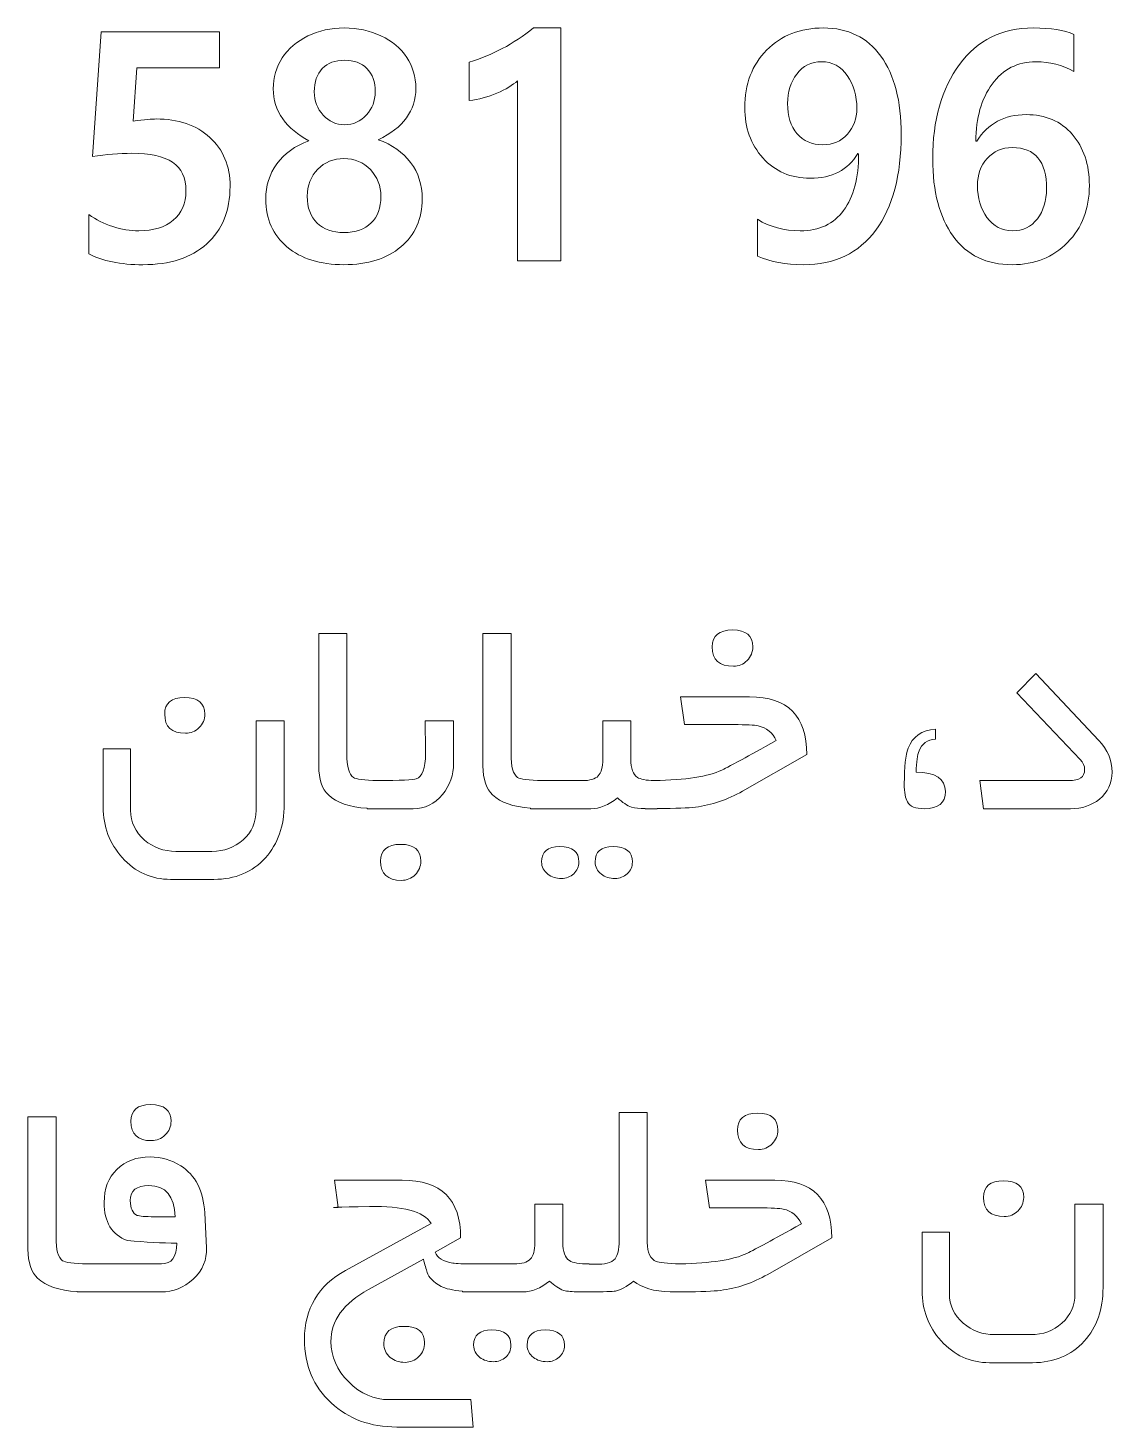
# Model space of a CAD drawing. Header units: millimetres. Extents: x -160 to 532, y -73 to 132.
# Drawn here: x 489.73 to 508.4, y -31.37 to -7.26 of the extents above; entities that cross this region are included whole.
import ezdxf

# ---------------------------------------------------------------- set-up
doc = ezdxf.new("R2010")
doc.units = ezdxf.units.MM
doc.header["$MEASUREMENT"] = 0
doc.layers.add('Layer 1', color=7, linetype='Continuous')

msp = doc.modelspace()

# ---------------------------------------------------------------- linework, layer by layer
at = {"layer": 'Layer 1', "color": 230, "lineweight": 9}
for points, knots in [([(490.7765, -11.1551), (490.7765, -11.1551), (490.7765, -10.4771), (490.7765, -10.4771), (490.8963, -10.5677), (491.0326, -10.6382), (491.1854, -10.6856), (491.3383, -10.7342), (491.4883, -10.758), (491.6347, -10.758), (491.8863, -10.758), (492.0849, -10.6976), (492.2295, -10.5759), (492.375, -10.4542), (492.4472, -10.2859), (492.4472, -10.0699), (492.4472, -9.8439), (492.3703, -9.6802), (492.2175, -9.5777), (492.0647, -9.4751), (491.8305, -9.423), (491.5139, -9.423), (491.2998, -9.423), (491.0748, -9.4423), (490.8387, -9.4798), (490.8387, -9.4798), (490.9859, -7.3269), (490.9859, -7.3269), (490.9859, -7.3269), (493.0282, -7.3269), (493.0282, -7.3269), (493.0282, -7.3269), (493.0282, -7.949), (493.0282, -7.949), (493.0282, -7.949), (491.6027, -7.949), (491.6027, -7.949), (491.6027, -7.949), (491.5359, -8.8659), (491.5359, -8.8659), (491.7354, -8.843), (491.868, -8.831), (491.9321, -8.831), (492.3163, -8.831), (492.6247, -8.9362), (492.858, -9.1477), (493.0913, -9.3581), (493.2084, -9.639), (493.2084, -9.9894), (493.2084, -10.413), (493.074, -10.7443), (492.8059, -10.984), (492.5377, -11.2228), (492.1717, -11.3427), (491.7069, -11.3427), (491.3173, -11.3427), (491.007, -11.2804), (490.7765, -11.1551)], [0, 0, 0, 0, 0.0526316, 0.0526316, 0.0526316, 0.1052632, 0.1052632, 0.1052632, 0.1578947, 0.1578947, 0.1578947, 0.2105263, 0.2105263, 0.2105263, 0.2631579, 0.2631579, 0.2631579, 0.3157895, 0.3157895, 0.3157895, 0.3684211, 0.3684211, 0.3684211, 0.4210526, 0.4210526, 0.4210526, 0.4736842, 0.4736842, 0.4736842, 0.5263158, 0.5263158, 0.5263158, 0.5789474, 0.5789474, 0.5789474, 0.6315789, 0.6315789, 0.6315789, 0.6842105, 0.6842105, 0.6842105, 0.7368421, 0.7368421, 0.7368421, 0.7894737, 0.7894737, 0.7894737, 0.8421053, 0.8421053, 0.8421053, 0.8947368, 0.8947368, 0.8947368, 0.9473684, 0.9473684, 0.9473684, 1, 1, 1, 1]), ([(493.8223, -10.2118), (493.8223, -9.9848), (493.8863, -9.7826), (494.0136, -9.6041), (494.1417, -9.4267), (494.3264, -9.294), (494.5671, -9.2062), (494.3759, -9.1083), (494.2259, -8.982), (494.116, -8.8274), (494.0063, -8.6728), (493.9514, -8.5008), (493.9514, -8.3114), (493.9514, -8.1164), (494.0035, -7.9389), (494.1077, -7.7789), (494.212, -7.6188), (494.3594, -7.4934), (494.5488, -7.4009), (494.7381, -7.3085), (494.9468, -7.2627), (495.1756, -7.2627), (495.406, -7.2627), (495.6175, -7.3077), (495.8086, -7.3983), (495.9999, -7.4888), (496.1472, -7.6122), (496.2524, -7.7707), (496.3567, -7.9289), (496.409, -8.1055), (496.409, -8.3004), (496.409, -8.6883), (496.193, -8.9838), (495.7602, -9.1879), (495.9999, -9.273), (496.1857, -9.4048), (496.3192, -9.5812), (496.4529, -9.7588), (496.5187, -9.9656), (496.5187, -10.2036), (496.5187, -10.5521), (496.397, -10.8293), (496.1527, -11.0342), (495.9093, -11.2401), (495.5808, -11.3427), (495.1683, -11.3427), (494.7601, -11.3427), (494.4344, -11.2401), (494.1891, -11.0361), (493.945, -10.8311), (493.8223, -10.5566), (493.8223, -10.2118)], [0, 0, 0, 0, 0.0588235, 0.0588235, 0.0588235, 0.1176471, 0.1176471, 0.1176471, 0.1764706, 0.1764706, 0.1764706, 0.2352941, 0.2352941, 0.2352941, 0.2941176, 0.2941176, 0.2941176, 0.3529412, 0.3529412, 0.3529412, 0.4117647, 0.4117647, 0.4117647, 0.4705882, 0.4705882, 0.4705882, 0.5294118, 0.5294118, 0.5294118, 0.5882353, 0.5882353, 0.5882353, 0.6470588, 0.6470588, 0.6470588, 0.7058824, 0.7058824, 0.7058824, 0.7647059, 0.7647059, 0.7647059, 0.8235294, 0.8235294, 0.8235294, 0.8823529, 0.8823529, 0.8823529, 0.9411765, 0.9411765, 0.9411765, 1, 1, 1, 1]), ([(498.9103, -7.2627), (498.9103, -7.2627), (498.9103, -11.2731), (498.9103, -11.2731), (498.9103, -11.2731), (498.1628, -11.2731), (498.1628, -11.2731), (498.1628, -11.2731), (498.1628, -8.1714), (498.1628, -8.1714), (498.0786, -8.2482), (497.9597, -8.3195), (497.8059, -8.3864), (497.6524, -8.4523), (497.4922, -8.4952), (497.3265, -8.5145), (497.3265, -8.5145), (497.3265, -7.853), (497.3265, -7.853), (497.7191, -7.7349), (498.0906, -7.5382), (498.4382, -7.2627), (498.4382, -7.2627), (498.9103, -7.2627), (498.9103, -7.2627)], [0, 0, 0, 0, 0.125, 0.125, 0.125, 0.25, 0.25, 0.25, 0.375, 0.375, 0.375, 0.5, 0.5, 0.5, 0.625, 0.625, 0.625, 0.75, 0.75, 0.75, 0.875, 0.875, 0.875, 1, 1, 1, 1]), ([(502.2984, -10.5604), (502.5097, -10.692), (502.754, -10.758), (503.0331, -10.758), (503.3597, -10.758), (503.6095, -10.6408), (503.7806, -10.4057), (503.9526, -10.1706), (504.0386, -9.8467), (504.0386, -9.434), (504.0386, -9.434), (504.025, -9.4286), (504.025, -9.4286), (503.8547, -9.7112), (503.5821, -9.8522), (503.2042, -9.8522), (502.8703, -9.8522), (502.5984, -9.7359), (502.3899, -9.5027), (502.1803, -9.2694), (502.076, -8.9803), (502.076, -8.6353), (502.076, -8.2299), (502.2022, -7.8997), (502.4539, -7.6452), (502.7064, -7.39), (503.0321, -7.2627), (503.4321, -7.2627), (503.8575, -7.2627), (504.1877, -7.4247), (504.4221, -7.7478), (504.6554, -8.0716), (504.7724, -8.5218), (504.7724, -9.0992), (504.7724, -9.8018), (504.6261, -10.3508), (504.3332, -10.7479), (504.0405, -11.1441), (503.625, -11.3427), (503.0889, -11.3427), (502.7824, -11.3427), (502.518, -11.2932), (502.2984, -11.1953), (502.2984, -11.1953), (502.2984, -10.5604), (502.2984, -10.5604)], [0, 0, 0, 0, 0.0666667, 0.0666667, 0.0666667, 0.1333333, 0.1333333, 0.1333333, 0.2, 0.2, 0.2, 0.2666667, 0.2666667, 0.2666667, 0.3333333, 0.3333333, 0.3333333, 0.4, 0.4, 0.4, 0.4666667, 0.4666667, 0.4666667, 0.5333333, 0.5333333, 0.5333333, 0.6, 0.6, 0.6, 0.6666667, 0.6666667, 0.6666667, 0.7333333, 0.7333333, 0.7333333, 0.8, 0.8, 0.8, 0.8666667, 0.8666667, 0.8666667, 0.9333333, 0.9333333, 0.9333333, 1, 1, 1, 1]), ([(507.746, -8.0112), (507.5475, -7.8997), (507.3305, -7.8447), (507.0946, -7.8447), (506.7779, -7.8447), (506.5263, -7.9728), (506.3397, -8.229), (506.153, -8.4862), (506.0598, -8.8136), (506.0598, -9.2145), (506.0598, -9.2145), (506.0761, -9.2145), (506.0761, -9.2145), (506.2638, -8.9088), (506.5465, -8.756), (506.9253, -8.756), (507.2583, -8.756), (507.5227, -8.8695), (507.7185, -9.0954), (507.9153, -9.3215), (508.0142, -9.6152), (508.0142, -9.9784), (508.0142, -10.3764), (507.8887, -10.704), (507.639, -10.9592), (507.3883, -11.2146), (507.0708, -11.3427), (506.6874, -11.3427), (506.2418, -11.3427), (505.9023, -11.1788), (505.6672, -10.8522), (505.432, -10.5255), (505.315, -10.08), (505.315, -9.5173), (505.315, -8.8513), (505.4686, -8.3086), (505.7761, -7.8905), (506.0827, -7.4724), (506.5081, -7.2627), (507.0515, -7.2627), (507.3517, -7.2627), (507.5831, -7.2995), (507.746, -7.3726), (507.746, -7.3726), (507.746, -8.0112), (507.746, -8.0112)], [0, 0, 0, 0, 0.0666667, 0.0666667, 0.0666667, 0.1333333, 0.1333333, 0.1333333, 0.2, 0.2, 0.2, 0.2666667, 0.2666667, 0.2666667, 0.3333333, 0.3333333, 0.3333333, 0.4, 0.4, 0.4, 0.4666667, 0.4666667, 0.4666667, 0.5333333, 0.5333333, 0.5333333, 0.6, 0.6, 0.6, 0.6666667, 0.6666667, 0.6666667, 0.7333333, 0.7333333, 0.7333333, 0.8, 0.8, 0.8, 0.8666667, 0.8666667, 0.8666667, 0.9333333, 0.9333333, 0.9333333, 1, 1, 1, 1]), ([(494.6586, -8.3645), (494.6586, -8.52), (494.7098, -8.6536), (494.8114, -8.7643), (494.9129, -8.8749), (495.0365, -8.9298), (495.181, -8.9298), (495.3293, -8.9298), (495.4546, -8.8741), (495.5571, -8.7624), (495.6586, -8.6508), (495.709, -8.5181), (495.709, -8.3645), (495.709, -8.1914), (495.6623, -8.057), (495.5671, -7.961), (495.473, -7.8657), (495.344, -7.8181), (495.181, -7.8181), (495.019, -7.8181), (494.891, -7.8657), (494.7976, -7.9627), (494.7053, -8.0589), (494.6586, -8.1933), (494.6586, -8.3645)], [0, 0, 0, 0, 0.125, 0.125, 0.125, 0.25, 0.25, 0.25, 0.375, 0.375, 0.375, 0.5, 0.5, 0.5, 0.625, 0.625, 0.625, 0.75, 0.75, 0.75, 0.875, 0.875, 0.875, 1, 1, 1, 1]), ([(502.8135, -8.5629), (502.8135, -8.7808), (502.8675, -8.9546), (502.9755, -9.0827), (503.0835, -9.2117), (503.2335, -9.2758), (503.4247, -9.2758), (503.5958, -9.2758), (503.7358, -9.2154), (503.8455, -9.0937), (503.9545, -8.972), (504.0085, -8.8246), (504.0085, -8.6518), (504.0085, -8.4322), (503.9535, -8.2428), (503.8429, -8.0835), (503.7321, -7.9243), (503.5849, -7.8447), (503.4028, -7.8447), (503.2224, -7.8447), (503.0788, -7.9152), (502.9727, -8.0561), (502.8666, -8.1978), (502.8135, -8.3662), (502.8135, -8.5629)], [0, 0, 0, 0, 0.125, 0.125, 0.125, 0.25, 0.25, 0.25, 0.375, 0.375, 0.375, 0.5, 0.5, 0.5, 0.625, 0.625, 0.625, 0.75, 0.75, 0.75, 0.875, 0.875, 0.875, 1, 1, 1, 1]), ([(506.0862, -9.9784), (506.0862, -10.1906), (506.1412, -10.3746), (506.2501, -10.5283), (506.3589, -10.6821), (506.5053, -10.758), (506.6902, -10.758), (506.8704, -10.758), (507.0131, -10.6894), (507.1183, -10.5521), (507.2244, -10.4139), (507.2767, -10.2411), (507.2767, -10.0324), (507.2767, -9.5602), (507.0798, -9.3242), (506.6874, -9.3242), (506.5098, -9.3242), (506.3662, -9.3864), (506.2537, -9.5109), (506.1421, -9.6345), (506.0862, -9.7909), (506.0862, -9.9784)], [0, 0, 0, 0, 0.1428571, 0.1428571, 0.1428571, 0.2857143, 0.2857143, 0.2857143, 0.4285714, 0.4285714, 0.4285714, 0.5714286, 0.5714286, 0.5714286, 0.7142857, 0.7142857, 0.7142857, 0.8571429, 0.8571429, 0.8571429, 1, 1, 1, 1]), ([(494.5379, -10.1632), (494.5379, -10.3618), (494.5945, -10.5156), (494.707, -10.6243), (494.8197, -10.7333), (494.9742, -10.7882), (495.1709, -10.7882), (495.3723, -10.7882), (495.5287, -10.7333), (495.6395, -10.6234), (495.7501, -10.5128), (495.806, -10.3599), (495.806, -10.1632), (495.806, -9.983), (495.7465, -9.8293), (495.6266, -9.7039), (495.5067, -9.5777), (495.3548, -9.5145), (495.1709, -9.5145), (494.9898, -9.5145), (494.8398, -9.5758), (494.719, -9.6984), (494.5982, -9.8211), (494.5379, -9.9757), (494.5379, -10.1632)], [0, 0, 0, 0, 0.125, 0.125, 0.125, 0.25, 0.25, 0.25, 0.375, 0.375, 0.375, 0.5, 0.5, 0.5, 0.625, 0.625, 0.625, 0.75, 0.75, 0.75, 0.875, 0.875, 0.875, 1, 1, 1, 1]), ([(497.0601, -19.9317), (497.0601, -20.1394), (496.996, -20.3196), (496.867, -20.4734), (496.7316, -20.6363), (496.5632, -20.7177), (496.362, -20.7177), (496.362, -20.7177), (495.7644, -20.7177), (495.7644, -20.7177), (495.7644, -20.7177), (495.7454, -20.7177), (495.7454, -20.7177), (495.7454, -20.7177), (495.5724, -20.7177), (495.5724, -20.7177), (495.5724, -20.7177), (495.5724, -20.7112), (495.5724, -20.7112), (495.2655, -20.6894), (495.0425, -20.613), (494.9043, -20.4816), (494.7937, -20.38), (494.7378, -20.2126), (494.7378, -19.9802), (494.7378, -19.9802), (494.7378, -17.6983), (494.7378, -17.6983), (494.7378, -17.6983), (495.2209, -17.6983), (495.2209, -17.6983), (495.2209, -17.6983), (495.2209, -19.7689), (495.2209, -19.7689), (495.2209, -19.9921), (495.2584, -20.1284), (495.3335, -20.1788), (495.379, -20.2083), (495.5175, -20.2272), (495.7484, -20.2342), (496.1432, -20.232), (496.3662, -20.2222), (496.416, -20.2053), (496.5231, -20.1661), (496.5769, -20.0215), (496.5769, -19.7708), (496.5769, -19.7085), (496.5761, -19.6133), (496.5733, -19.4871), (496.5705, -19.36), (496.5696, -19.2646), (496.5696, -19.2025), (496.5696, -19.2025), (497.0601, -19.2025), (497.0601, -19.2025), (497.0601, -19.2025), (497.0601, -19.9317), (497.0601, -19.9317)], [0, 0, 0, 0, 0.0526316, 0.0526316, 0.0526316, 0.1052632, 0.1052632, 0.1052632, 0.1578947, 0.1578947, 0.1578947, 0.2105263, 0.2105263, 0.2105263, 0.2631579, 0.2631579, 0.2631579, 0.3157895, 0.3157895, 0.3157895, 0.3684211, 0.3684211, 0.3684211, 0.4210526, 0.4210526, 0.4210526, 0.4736842, 0.4736842, 0.4736842, 0.5263158, 0.5263158, 0.5263158, 0.5789474, 0.5789474, 0.5789474, 0.6315789, 0.6315789, 0.6315789, 0.6842105, 0.6842105, 0.6842105, 0.7368421, 0.7368421, 0.7368421, 0.7894737, 0.7894737, 0.7894737, 0.8421053, 0.8421053, 0.8421053, 0.8947368, 0.8947368, 0.8947368, 0.9473684, 0.9473684, 0.9473684, 1, 1, 1, 1]), ([(503.1445, -19.7854), (503.1445, -19.7854), (502.0401, -20.4149), (502.0401, -20.4149), (501.7811, -20.563), (501.5094, -20.6555), (501.225, -20.6911), (501.1079, -20.7056), (500.8895, -20.7143), (500.5689, -20.7169), (500.5689, -20.7169), (500.5689, -20.7177), (500.5689, -20.7177), (500.5689, -20.7177), (500.4589, -20.7176), (500.4589, -20.7176), (500.4589, -20.7176), (500.4551, -20.7176), (500.4551, -20.7176), (500.4551, -20.7176), (500.4469, -20.7176), (500.4469, -20.7176), (500.4469, -20.7176), (500.4394, -20.7176), (500.4394, -20.7176), (500.4394, -20.7176), (500.3593, -20.7177), (500.3593, -20.7177), (500.3593, -20.7177), (500.3593, -20.7154), (500.3593, -20.7154), (500.2637, -20.7116), (500.1862, -20.7043), (500.1262, -20.6939), (500.0493, -20.6628), (499.9678, -20.6088), (499.8828, -20.5302), (499.729, -20.6555), (499.5762, -20.7177), (499.4243, -20.7177), (499.4243, -20.7177), (498.5926, -20.7177), (498.5926, -20.7177), (498.5926, -20.7177), (498.5736, -20.7177), (498.5736, -20.7177), (498.5736, -20.7177), (498.3841, -20.7177), (498.3841, -20.7177), (498.3841, -20.7177), (498.3841, -20.7101), (498.3841, -20.7101), (498.0857, -20.6867), (497.8682, -20.6106), (497.7325, -20.4816), (497.6219, -20.38), (497.566, -20.2126), (497.566, -19.9802), (497.566, -19.9802), (497.566, -17.6983), (497.566, -17.6983), (497.566, -17.6983), (498.049, -17.6983), (498.049, -17.6983), (498.049, -17.6983), (498.049, -19.7689), (498.049, -19.7689), (498.049, -19.9921), (498.0865, -20.1284), (498.1617, -20.1788), (498.2082, -20.209), (498.352, -20.228), (498.5926, -20.2347), (498.5926, -20.2347), (499.2743, -20.2347), (499.2743, -20.2347), (499.4078, -20.2347), (499.5012, -20.2071), (499.5524, -20.1531), (499.6045, -20.0982), (499.6302, -20.0022), (499.6302, -19.8649), (499.6302, -19.8649), (499.6302, -19.2025), (499.6302, -19.2025), (499.6302, -19.2025), (500.1133, -19.2025), (500.1133, -19.2025), (500.1133, -19.2025), (500.1133, -19.8649), (500.1133, -19.8649), (500.1133, -20.0241), (500.1508, -20.1284), (500.2267, -20.1779), (500.2784, -20.2115), (500.375, -20.2305), (500.5175, -20.234), (501.0583, -20.2244), (501.4458, -20.1637), (501.6815, -20.0534), (501.7007, -20.0444), (501.8169, -19.9831), (502.0292, -19.8704), (502.1618, -19.7991), (502.3586, -19.6892), (502.6193, -19.5411), (502.5563, -19.4093), (502.4528, -19.3251), (502.3082, -19.2895), (502.246, -19.2758), (502.1033, -19.2685), (501.8818, -19.2685), (501.8818, -19.2685), (501.0373, -19.2685), (501.0373, -19.2685), (501.0373, -19.2685), (500.9705, -18.7907), (500.9705, -18.7907), (500.9705, -18.7907), (502.161, -18.7907), (502.161, -18.7907), (502.8169, -18.7907), (503.1445, -19.122), (503.1445, -19.7854)], [0, 0, 0, 0, 0.0243902, 0.0243902, 0.0243902, 0.0487805, 0.0487805, 0.0487805, 0.0731707, 0.0731707, 0.0731707, 0.097561, 0.097561, 0.097561, 0.1219512, 0.1219512, 0.1219512, 0.1463415, 0.1463415, 0.1463415, 0.1707317, 0.1707317, 0.1707317, 0.195122, 0.195122, 0.195122, 0.2195122, 0.2195122, 0.2195122, 0.2439024, 0.2439024, 0.2439024, 0.2682927, 0.2682927, 0.2682927, 0.2926829, 0.2926829, 0.2926829, 0.3170732, 0.3170732, 0.3170732, 0.3414634, 0.3414634, 0.3414634, 0.3658537, 0.3658537, 0.3658537, 0.3902439, 0.3902439, 0.3902439, 0.4146341, 0.4146341, 0.4146341, 0.4390244, 0.4390244, 0.4390244, 0.4634146, 0.4634146, 0.4634146, 0.4878049, 0.4878049, 0.4878049, 0.5121951, 0.5121951, 0.5121951, 0.5365854, 0.5365854, 0.5365854, 0.5609756, 0.5609756, 0.5609756, 0.5853659, 0.5853659, 0.5853659, 0.6097561, 0.6097561, 0.6097561, 0.6341463, 0.6341463, 0.6341463, 0.6585366, 0.6585366, 0.6585366, 0.6829268, 0.6829268, 0.6829268, 0.7073171, 0.7073171, 0.7073171, 0.7317073, 0.7317073, 0.7317073, 0.7560976, 0.7560976, 0.7560976, 0.7804878, 0.7804878, 0.7804878, 0.804878, 0.804878, 0.804878, 0.8292683, 0.8292683, 0.8292683, 0.8536585, 0.8536585, 0.8536585, 0.8780488, 0.8780488, 0.8780488, 0.902439, 0.902439, 0.902439, 0.9268293, 0.9268293, 0.9268293, 0.9512195, 0.9512195, 0.9512195, 0.9756098, 0.9756098, 0.9756098, 1, 1, 1, 1]), ([(502.2148, -17.928), (502.2148, -18.0195), (502.182, -18.0982), (502.116, -18.164), (502.0502, -18.2308), (501.9715, -18.2638), (501.8809, -18.2638), (501.6384, -18.2638), (501.5177, -18.1521), (501.5177, -17.928), (501.5177, -17.7349), (501.6349, -17.6379), (501.8681, -17.6379), (502.0997, -17.6379), (502.2148, -17.7349), (502.2148, -17.928)], [0, 0, 0, 0, 0.2, 0.2, 0.2, 0.4, 0.4, 0.4, 0.6, 0.6, 0.6, 0.8, 0.8, 0.8, 1, 1, 1, 1]), ([(508.4046, -20.0873), (508.4046, -20.2804), (508.3324, -20.4359), (508.1869, -20.554), (508.0532, -20.6628), (507.8876, -20.7177), (507.6909, -20.7177), (507.6909, -20.7177), (506.1931, -20.7177), (506.1931, -20.7177), (506.1931, -20.7177), (506.1264, -20.2347), (506.1264, -20.2347), (506.1264, -20.2347), (507.6636, -20.2347), (507.6636, -20.2347), (507.8428, -20.2347), (507.9325, -20.1715), (507.9325, -20.0461), (507.9325, -19.9821), (507.9069, -19.9235), (507.8546, -19.8712), (507.8546, -19.8712), (506.7669, -18.7185), (506.7669, -18.7185), (506.7669, -18.7185), (507.0917, -18.39), (507.0917, -18.39), (507.0917, -18.39), (508.1768, -19.5411), (508.1768, -19.5411), (508.3287, -19.7003), (508.4046, -19.8824), (508.4046, -20.0873)], [0, 0, 0, 0, 0.0909091, 0.0909091, 0.0909091, 0.1818182, 0.1818182, 0.1818182, 0.2727273, 0.2727273, 0.2727273, 0.3636364, 0.3636364, 0.3636364, 0.4545455, 0.4545455, 0.4545455, 0.5454545, 0.5454545, 0.5454545, 0.6363636, 0.6363636, 0.6363636, 0.7272727, 0.7272727, 0.7272727, 0.8181818, 0.8181818, 0.8181818, 0.9090909, 0.9090909, 0.9090909, 1, 1, 1, 1]), ([(492.7733, -19.089), (492.7733, -19.1796), (492.7405, -19.2565), (492.6755, -19.3206), (492.6106, -19.3846), (492.5318, -19.4166), (492.4394, -19.4166), (492.2007, -19.4166), (492.0816, -19.3077), (492.0816, -19.089), (492.0816, -18.8978), (492.196, -18.8018), (492.4238, -18.8018), (492.6573, -18.8018), (492.7733, -18.8978), (492.7733, -19.089)], [0, 0, 0, 0, 0.2, 0.2, 0.2, 0.4, 0.4, 0.4, 0.6, 0.6, 0.6, 0.8, 0.8, 0.8, 1, 1, 1, 1]), ([(494.1403, -20.639), (494.1403, -21.016), (494.0334, -21.3243), (493.8183, -21.5641), (493.595, -21.8119), (493.2976, -21.9365), (492.9262, -21.9365), (492.9262, -21.9365), (492.1833, -21.9365), (492.1833, -21.9365), (491.8519, -21.9365), (491.5748, -21.8101), (491.3488, -21.5585), (491.131, -21.3161), (491.0222, -21.0268), (491.0222, -20.6929), (491.0222, -20.6929), (491.0222, -19.6857), (491.0222, -19.6857), (491.0222, -19.6857), (491.4942, -19.6857), (491.4942, -19.6857), (491.4942, -19.6857), (491.4942, -20.746), (491.4942, -20.746), (491.4942, -20.95), (491.5739, -21.1203), (491.7331, -21.2575), (491.8849, -21.3884), (492.0651, -21.4533), (492.2729, -21.4533), (492.2729, -21.4533), (492.895, -21.4533), (492.895, -21.4533), (493.1046, -21.4533), (493.2839, -21.3875), (493.433, -21.2547), (493.5822, -21.1231), (493.6572, -20.9528), (493.6572, -20.746), (493.6572, -20.746), (493.6572, -19.2034), (493.6572, -19.2034), (493.6572, -19.2034), (494.1403, -19.2034), (494.1403, -19.2034), (494.1403, -19.2034), (494.1403, -20.639), (494.1403, -20.639)], [0, 0, 0, 0, 0.0625, 0.0625, 0.0625, 0.125, 0.125, 0.125, 0.1875, 0.1875, 0.1875, 0.25, 0.25, 0.25, 0.3125, 0.3125, 0.3125, 0.375, 0.375, 0.375, 0.4375, 0.4375, 0.4375, 0.5, 0.5, 0.5, 0.5625, 0.5625, 0.5625, 0.625, 0.625, 0.625, 0.6875, 0.6875, 0.6875, 0.75, 0.75, 0.75, 0.8125, 0.8125, 0.8125, 0.875, 0.875, 0.875, 0.9375, 0.9375, 0.9375, 1, 1, 1, 1]), ([(505.5335, -20.4222), (505.5335, -20.6189), (505.4109, -20.7177), (505.1656, -20.7177), (505.021, -20.7177), (504.925, -20.6792), (504.8793, -20.6024), (504.8436, -20.5448), (504.8253, -20.4404), (504.8253, -20.2877), (504.8253, -19.9977), (504.8472, -19.7937), (504.892, -19.6756), (504.967, -19.477), (505.1245, -19.3663), (505.3642, -19.3452), (505.3642, -19.3452), (505.3642, -19.5201), (505.3642, -19.5201), (505.2233, -19.5319), (505.1281, -19.5996), (505.0797, -19.7213), (505.0531, -19.7871), (505.0357, -19.9098), (505.0293, -20.0892), (505.3651, -20.0892), (505.5335, -20.1998), (505.5335, -20.4222)], [0, 0, 0, 0, 0.1111111, 0.1111111, 0.1111111, 0.2222222, 0.2222222, 0.2222222, 0.3333333, 0.3333333, 0.3333333, 0.4444444, 0.4444444, 0.4444444, 0.5555556, 0.5555556, 0.5555556, 0.6666667, 0.6666667, 0.6666667, 0.7777778, 0.7777778, 0.7777778, 0.8888889, 0.8888889, 0.8888889, 1, 1, 1, 1]), ([(496.4946, -21.6217), (496.4946, -21.716), (496.4617, -21.7946), (496.3967, -21.8577), (496.3318, -21.9209), (496.2531, -21.953), (496.1606, -21.953), (495.9219, -21.953), (495.8029, -21.8422), (495.8029, -21.6217), (495.8029, -21.4287), (495.9182, -21.3325), (496.1479, -21.3325), (496.3793, -21.3325), (496.4946, -21.4287), (496.4946, -21.6217)], [0, 0, 0, 0, 0.2, 0.2, 0.2, 0.4, 0.4, 0.4, 0.6, 0.6, 0.6, 0.8, 0.8, 0.8, 1, 1, 1, 1]), ([(499.2185, -21.6363), (499.2185, -21.7186), (499.1892, -21.7863), (499.1298, -21.8393), (499.0702, -21.8934), (498.9998, -21.92), (498.9175, -21.92), (498.826, -21.92), (498.7482, -21.8953), (498.6831, -21.845), (498.6119, -21.791), (498.5761, -21.7214), (498.5761, -21.6363), (498.5761, -21.4596), (498.6796, -21.371), (498.8854, -21.371), (499.1078, -21.371), (499.2185, -21.4596), (499.2185, -21.6363)], [0, 0, 0, 0, 0.1666667, 0.1666667, 0.1666667, 0.3333333, 0.3333333, 0.3333333, 0.5, 0.5, 0.5, 0.6666667, 0.6666667, 0.6666667, 0.8333333, 0.8333333, 0.8333333, 1, 1, 1, 1]), ([(500.1408, -21.6363), (500.1408, -21.7186), (500.1115, -21.7863), (500.0519, -21.8393), (499.9925, -21.8934), (499.922, -21.92), (499.8397, -21.92), (499.7482, -21.92), (499.6705, -21.8953), (499.6055, -21.845), (499.5341, -21.791), (499.4984, -21.7214), (499.4984, -21.6363), (499.4984, -21.4596), (499.6019, -21.371), (499.8076, -21.371), (500.03, -21.371), (500.1408, -21.4596), (500.1408, -21.6363)], [0, 0, 0, 0, 0.1666667, 0.1666667, 0.1666667, 0.3333333, 0.3333333, 0.3333333, 0.5, 0.5, 0.5, 0.6666667, 0.6666667, 0.6666667, 0.8333333, 0.8333333, 0.8333333, 1, 1, 1, 1]), ([(492.8006, -28.2854), (492.8116, -28.4922), (492.7357, -28.6734), (492.5728, -28.8271), (492.4136, -28.9736), (492.2296, -29.0467), (492.0202, -29.0467), (492.0202, -29.0467), (490.7528, -29.0467), (490.7528, -29.0467), (490.7528, -29.0467), (490.7339, -29.0467), (490.7339, -29.0467), (490.7339, -29.0467), (490.5717, -29.0467), (490.5717, -29.0467), (490.5717, -29.0467), (490.5717, -29.0409), (490.5717, -29.0409), (490.2592, -29.0201), (490.0325, -28.9435), (489.8927, -28.8106), (489.7821, -28.709), (489.7262, -28.5416), (489.7262, -28.3092), (489.7262, -28.3092), (489.7262, -26.0273), (489.7262, -26.0273), (489.7262, -26.0273), (490.2093, -26.0273), (490.2093, -26.0273), (490.2093, -26.0273), (490.2093, -28.0979), (490.2093, -28.0979), (490.2093, -28.3211), (490.2468, -28.4574), (490.3219, -28.5078), (490.3685, -28.538), (490.5123, -28.5571), (490.7528, -28.5637), (490.7528, -28.5637), (492.0247, -28.5637), (492.0247, -28.5637), (492.2013, -28.5637), (492.29, -28.4446), (492.29, -28.2067), (492.0393, -28.205), (491.7556, -28.1894), (491.4382, -28.1609), (491.1719, -28.0621), (491.0384, -27.8435), (491.0384, -27.5032), (491.0384, -27.269), (491.1115, -27.0796), (491.2589, -26.935), (491.4052, -26.7914), (491.5964, -26.719), (491.8308, -26.719), (492.0228, -26.719), (492.1976, -26.7702), (492.3577, -26.8718), (492.6131, -27.0329), (492.7511, -27.3027), (492.7713, -27.6816), (492.7713, -27.6816), (492.8006, -28.2854), (492.8006, -28.2854)], [0, 0, 0, 0, 0.0454545, 0.0454545, 0.0454545, 0.0909091, 0.0909091, 0.0909091, 0.1363636, 0.1363636, 0.1363636, 0.1818182, 0.1818182, 0.1818182, 0.2272727, 0.2272727, 0.2272727, 0.2727273, 0.2727273, 0.2727273, 0.3181818, 0.3181818, 0.3181818, 0.3636364, 0.3636364, 0.3636364, 0.4090909, 0.4090909, 0.4090909, 0.4545455, 0.4545455, 0.4545455, 0.5, 0.5, 0.5, 0.5454545, 0.5454545, 0.5454545, 0.5909091, 0.5909091, 0.5909091, 0.6363636, 0.6363636, 0.6363636, 0.6818182, 0.6818182, 0.6818182, 0.7272727, 0.7272727, 0.7272727, 0.7727273, 0.7727273, 0.7727273, 0.8181818, 0.8181818, 0.8181818, 0.8636364, 0.8636364, 0.8636364, 0.9090909, 0.9090909, 0.9090909, 0.9545455, 0.9545455, 0.9545455, 1, 1, 1, 1]), ([(492.1912, -26.1051), (492.1912, -26.1975), (492.1582, -26.2761), (492.0914, -26.3412), (492.0247, -26.4061), (491.945, -26.4391), (491.8518, -26.4391), (491.6167, -26.4391), (491.4995, -26.3275), (491.4995, -26.1051), (491.4995, -25.9139), (491.6129, -25.8188), (491.8389, -25.8188), (492.0742, -25.8188), (492.1912, -25.9139), (492.1912, -26.1051)], [0, 0, 0, 0, 0.2, 0.2, 0.2, 0.4, 0.4, 0.4, 0.6, 0.6, 0.6, 0.8, 0.8, 0.8, 1, 1, 1, 1]), ([(503.5769, -28.1144), (503.5769, -28.1144), (502.4725, -28.7439), (502.4725, -28.7439), (502.2136, -28.892), (501.9419, -28.9845), (501.6574, -29.0201), (501.5409, -29.0346), (501.3239, -29.0433), (501.0059, -29.0459), (501.0059, -29.0459), (501.0059, -29.0467), (501.0059, -29.0467), (501.0059, -29.0467), (500.8613, -29.0467), (500.8613, -29.0467), (500.8613, -29.0467), (500.8521, -29.0467), (500.8521, -29.0467), (500.8521, -29.0467), (500.8467, -29.0467), (500.8467, -29.0467), (500.8467, -29.0467), (500.8322, -29.0467), (500.8322, -29.0467), (500.8322, -29.0467), (500.7917, -29.0467), (500.7917, -29.0467), (500.7917, -29.0467), (500.7917, -29.0456), (500.7917, -29.0456), (500.5129, -29.0369), (500.3025, -28.975), (500.1606, -28.8592), (500.0443, -28.9552), (499.9401, -29.0128), (499.8467, -29.0302), (499.7975, -29.0391), (499.648, -29.0444), (499.3984, -29.0461), (499.3984, -29.0461), (499.3984, -29.0467), (499.3984, -29.0467), (499.3984, -29.0467), (499.2928, -29.0467), (499.2928, -29.0467), (499.2928, -29.0467), (499.2846, -29.0465), (499.2846, -29.0465), (499.2846, -29.0465), (499.2108, -29.0467), (499.2108, -29.0467), (499.2108, -29.0467), (499.2108, -29.045), (499.2108, -29.045), (499.105, -29.0417), (499.0201, -29.0343), (498.9556, -29.0229), (498.8788, -28.9918), (498.7972, -28.9378), (498.7122, -28.8592), (498.5585, -28.9845), (498.4057, -29.0467), (498.2538, -29.0467), (498.2538, -29.0467), (497.4367, -29.0467), (497.4367, -29.0467), (497.4367, -29.0467), (497.2135, -29.0467), (497.2135, -29.0467), (497.2135, -29.0467), (497.2135, -29.0336), (497.2135, -29.0336), (497.0416, -29.0178), (496.9194, -28.9902), (496.8475, -28.9507), (496.7084, -28.8747), (496.6279, -28.7941), (496.6041, -28.7109), (496.5867, -28.6524), (496.5648, -28.5764), (496.54, -28.484), (496.54, -28.484), (495.5931, -29.0047), (495.5931, -29.0047), (495.162, -29.2425), (494.9462, -29.5417), (494.9462, -29.9013), (494.9462, -30.162), (495.0477, -30.3945), (495.2518, -30.5976), (495.4558, -30.8006), (495.6882, -30.9023), (495.9499, -30.9023), (495.9499, -30.9023), (497.3589, -30.9023), (497.3589, -30.9023), (497.3589, -30.9023), (497.3992, -31.3744), (497.3992, -31.3744), (497.3992, -31.3744), (496.0799, -31.3744), (496.0799, -31.3744), (495.6259, -31.3744), (495.25, -31.2362), (494.9516, -30.9591), (494.6442, -30.6763), (494.4906, -30.3103), (494.4906, -29.862), (494.4906, -29.333), (494.7266, -28.9378), (495.1978, -28.6771), (495.1978, -28.6771), (496.6754, -27.8645), (496.6754, -27.8645), (496.5391, -27.6578), (496.1851, -27.5607), (495.6113, -27.5754), (495.0441, -27.5855), (494.8639, -27.5909), (495.0698, -27.5909), (495.0698, -27.5909), (495.0102, -27.1197), (495.0102, -27.1197), (495.0102, -27.1197), (496.1731, -27.1197), (496.1731, -27.1197), (496.8456, -27.1197), (497.1815, -27.451), (497.1815, -28.1125), (497.1815, -28.1125), (496.7414, -28.3604), (496.7414, -28.3604), (496.7806, -28.4593), (496.8822, -28.5224), (497.0469, -28.5489), (497.1009, -28.5581), (497.2308, -28.5627), (497.4367, -28.5627), (497.4367, -28.5627), (497.4367, -28.5637), (497.4367, -28.5637), (497.4367, -28.5637), (498.1038, -28.5637), (498.1038, -28.5637), (498.2373, -28.5637), (498.3307, -28.5361), (498.3819, -28.4821), (498.434, -28.4272), (498.4597, -28.3312), (498.4597, -28.1939), (498.4597, -28.1939), (498.4597, -27.5315), (498.4597, -27.5315), (498.4597, -27.5315), (498.9427, -27.5315), (498.9427, -27.5315), (498.9427, -27.5315), (498.9427, -28.1939), (498.9427, -28.1939), (498.9427, -28.3531), (498.9802, -28.4574), (499.0562, -28.5069), (499.1139, -28.5444), (499.2273, -28.5637), (499.3984, -28.5637), (499.3984, -28.5637), (499.3984, -28.5685), (499.3984, -28.5685), (499.3984, -28.5685), (499.5566, -28.5691), (499.5566, -28.5691), (499.7104, -28.5691), (499.8128, -28.5279), (499.8622, -28.4437), (499.896, -28.3861), (499.9134, -28.2717), (499.9134, -28.0979), (499.9134, -28.0979), (499.9134, -25.9559), (499.9134, -25.9559), (499.9134, -25.9559), (500.3966, -25.9559), (500.3966, -25.9559), (500.3966, -25.9559), (500.3966, -28.1949), (500.3966, -28.1949), (500.3966, -28.3696), (500.4488, -28.4786), (500.5521, -28.5215), (500.5995, -28.5405), (500.7365, -28.5539), (500.9632, -28.5629), (501.4971, -28.5523), (501.8801, -28.4918), (502.114, -28.3824), (502.1331, -28.3734), (502.2494, -28.312), (502.4616, -28.1994), (502.5942, -28.1281), (502.7911, -28.0182), (503.0517, -27.8701), (502.9887, -27.7383), (502.8852, -27.6541), (502.7407, -27.6185), (502.6784, -27.6048), (502.5357, -27.5975), (502.3143, -27.5975), (502.3143, -27.5975), (501.4698, -27.5975), (501.4698, -27.5975), (501.4698, -27.5975), (501.403, -27.1197), (501.403, -27.1197), (501.403, -27.1197), (502.5934, -27.1197), (502.5934, -27.1197), (503.2494, -27.1197), (503.5769, -27.451), (503.5769, -28.1144)], [0, 0, 0, 0, 0.0136986, 0.0136986, 0.0136986, 0.0273973, 0.0273973, 0.0273973, 0.0410959, 0.0410959, 0.0410959, 0.0547945, 0.0547945, 0.0547945, 0.0684932, 0.0684932, 0.0684932, 0.0821918, 0.0821918, 0.0821918, 0.0958904, 0.0958904, 0.0958904, 0.109589, 0.109589, 0.109589, 0.1232877, 0.1232877, 0.1232877, 0.1369863, 0.1369863, 0.1369863, 0.1506849, 0.1506849, 0.1506849, 0.1643836, 0.1643836, 0.1643836, 0.1780822, 0.1780822, 0.1780822, 0.1917808, 0.1917808, 0.1917808, 0.2054795, 0.2054795, 0.2054795, 0.2191781, 0.2191781, 0.2191781, 0.2328767, 0.2328767, 0.2328767, 0.2465753, 0.2465753, 0.2465753, 0.260274, 0.260274, 0.260274, 0.2739726, 0.2739726, 0.2739726, 0.2876712, 0.2876712, 0.2876712, 0.3013699, 0.3013699, 0.3013699, 0.3150685, 0.3150685, 0.3150685, 0.3287671, 0.3287671, 0.3287671, 0.3424658, 0.3424658, 0.3424658, 0.3561644, 0.3561644, 0.3561644, 0.369863, 0.369863, 0.369863, 0.3835616, 0.3835616, 0.3835616, 0.3972603, 0.3972603, 0.3972603, 0.4109589, 0.4109589, 0.4109589, 0.4246575, 0.4246575, 0.4246575, 0.4383562, 0.4383562, 0.4383562, 0.4520548, 0.4520548, 0.4520548, 0.4657534, 0.4657534, 0.4657534, 0.4794521, 0.4794521, 0.4794521, 0.4931507, 0.4931507, 0.4931507, 0.5068493, 0.5068493, 0.5068493, 0.5205479, 0.5205479, 0.5205479, 0.5342466, 0.5342466, 0.5342466, 0.5479452, 0.5479452, 0.5479452, 0.5616438, 0.5616438, 0.5616438, 0.5753425, 0.5753425, 0.5753425, 0.5890411, 0.5890411, 0.5890411, 0.6027397, 0.6027397, 0.6027397, 0.6164384, 0.6164384, 0.6164384, 0.630137, 0.630137, 0.630137, 0.6438356, 0.6438356, 0.6438356, 0.6575342, 0.6575342, 0.6575342, 0.6712329, 0.6712329, 0.6712329, 0.6849315, 0.6849315, 0.6849315, 0.6986301, 0.6986301, 0.6986301, 0.7123288, 0.7123288, 0.7123288, 0.7260274, 0.7260274, 0.7260274, 0.739726, 0.739726, 0.739726, 0.7534247, 0.7534247, 0.7534247, 0.7671233, 0.7671233, 0.7671233, 0.7808219, 0.7808219, 0.7808219, 0.7945205, 0.7945205, 0.7945205, 0.8082192, 0.8082192, 0.8082192, 0.8219178, 0.8219178, 0.8219178, 0.8356164, 0.8356164, 0.8356164, 0.8493151, 0.8493151, 0.8493151, 0.8630137, 0.8630137, 0.8630137, 0.8767123, 0.8767123, 0.8767123, 0.890411, 0.890411, 0.890411, 0.9041096, 0.9041096, 0.9041096, 0.9178082, 0.9178082, 0.9178082, 0.9315068, 0.9315068, 0.9315068, 0.9452055, 0.9452055, 0.9452055, 0.9589041, 0.9589041, 0.9589041, 0.9726027, 0.9726027, 0.9726027, 0.9863014, 0.9863014, 0.9863014, 1, 1, 1, 1]), ([(502.6473, -26.257), (502.6473, -26.3485), (502.6145, -26.4272), (502.5485, -26.4931), (502.4827, -26.5598), (502.4039, -26.5928), (502.3133, -26.5928), (502.0709, -26.5928), (501.9501, -26.4811), (501.9501, -26.257), (501.9501, -26.0639), (502.0673, -25.9669), (502.3006, -25.9669), (502.5321, -25.9669), (502.6473, -26.0639), (502.6473, -26.257)], [0, 0, 0, 0, 0.2, 0.2, 0.2, 0.4, 0.4, 0.4, 0.6, 0.6, 0.6, 0.8, 0.8, 0.8, 1, 1, 1, 1]), ([(492.2626, -27.7511), (492.2497, -27.3925), (492.0988, -27.2131), (491.8087, -27.2131), (491.5955, -27.2131), (491.4886, -27.2991), (491.4886, -27.4711), (491.4886, -27.6093), (491.5287, -27.6944), (491.6093, -27.7265), (491.6431, -27.7411), (491.7438, -27.7493), (491.9103, -27.7511), (491.9103, -27.7511), (492.2626, -27.7511), (492.2626, -27.7511)], [0, 0, 0, 0, 0.2, 0.2, 0.2, 0.4, 0.4, 0.4, 0.6, 0.6, 0.6, 0.8, 0.8, 0.8, 1, 1, 1, 1]), ([(506.8827, -27.418), (506.8827, -27.5086), (506.8498, -27.5855), (506.7848, -27.6496), (506.7199, -27.7135), (506.6412, -27.7456), (506.5487, -27.7456), (506.31, -27.7456), (506.191, -27.6367), (506.191, -27.418), (506.191, -27.2268), (506.3053, -27.1308), (506.5332, -27.1308), (506.7666, -27.1308), (506.8827, -27.2268), (506.8827, -27.418)], [0, 0, 0, 0, 0.2, 0.2, 0.2, 0.4, 0.4, 0.4, 0.6, 0.6, 0.6, 0.8, 0.8, 0.8, 1, 1, 1, 1]), ([(508.2496, -28.968), (508.2496, -29.345), (508.1427, -29.6533), (507.9276, -29.8931), (507.7043, -30.141), (507.4069, -30.2655), (507.0355, -30.2655), (507.0355, -30.2655), (506.2926, -30.2655), (506.2926, -30.2655), (505.9613, -30.2655), (505.6841, -30.1391), (505.4582, -29.8875), (505.2403, -29.645), (505.1315, -29.3559), (505.1315, -29.022), (505.1315, -29.022), (505.1315, -28.0147), (505.1315, -28.0147), (505.1315, -28.0147), (505.6035, -28.0147), (505.6035, -28.0147), (505.6035, -28.0147), (505.6035, -29.075), (505.6035, -29.075), (505.6035, -29.279), (505.6832, -29.4493), (505.8424, -29.5865), (505.9943, -29.7174), (506.1745, -29.7823), (506.3822, -29.7823), (506.3822, -29.7823), (507.0044, -29.7823), (507.0044, -29.7823), (507.214, -29.7823), (507.3932, -29.7165), (507.5423, -29.5837), (507.6916, -29.4521), (507.7666, -29.2818), (507.7666, -29.075), (507.7666, -29.075), (507.7666, -27.5324), (507.7666, -27.5324), (507.7666, -27.5324), (508.2496, -27.5324), (508.2496, -27.5324), (508.2496, -27.5324), (508.2496, -28.968), (508.2496, -28.968)], [0, 0, 0, 0, 0.0625, 0.0625, 0.0625, 0.125, 0.125, 0.125, 0.1875, 0.1875, 0.1875, 0.25, 0.25, 0.25, 0.3125, 0.3125, 0.3125, 0.375, 0.375, 0.375, 0.4375, 0.4375, 0.4375, 0.5, 0.5, 0.5, 0.5625, 0.5625, 0.5625, 0.625, 0.625, 0.625, 0.6875, 0.6875, 0.6875, 0.75, 0.75, 0.75, 0.8125, 0.8125, 0.8125, 0.875, 0.875, 0.875, 0.9375, 0.9375, 0.9375, 1, 1, 1, 1]), ([(496.5601, -29.9205), (496.5601, -30.0129), (496.5273, -30.0924), (496.4613, -30.1594), (496.3945, -30.2261), (496.3159, -30.2599), (496.2254, -30.2599), (496.1209, -30.2599), (496.035, -30.2316), (495.9672, -30.174), (495.8941, -30.1136), (495.8575, -30.0339), (495.8575, -29.9332), (495.8575, -29.7375), (495.9737, -29.6396), (496.2061, -29.6396), (496.4421, -29.6396), (496.5601, -29.733), (496.5601, -29.9205)], [0, 0, 0, 0, 0.1666667, 0.1666667, 0.1666667, 0.3333333, 0.3333333, 0.3333333, 0.5, 0.5, 0.5, 0.6666667, 0.6666667, 0.6666667, 0.8333333, 0.8333333, 0.8333333, 1, 1, 1, 1]), ([(498.0479, -29.9653), (498.0479, -30.0476), (498.0187, -30.1153), (497.9592, -30.1684), (497.8996, -30.2224), (497.8293, -30.249), (497.747, -30.249), (497.6555, -30.249), (497.5777, -30.2242), (497.5126, -30.174), (497.4413, -30.12), (497.4055, -30.0504), (497.4055, -29.9653), (497.4055, -29.7887), (497.509, -29.7), (497.7149, -29.7), (497.9373, -29.7), (498.0479, -29.7887), (498.0479, -29.9653)], [0, 0, 0, 0, 0.1666667, 0.1666667, 0.1666667, 0.3333333, 0.3333333, 0.3333333, 0.5, 0.5, 0.5, 0.6666667, 0.6666667, 0.6666667, 0.8333333, 0.8333333, 0.8333333, 1, 1, 1, 1]), ([(498.9703, -29.9653), (498.9703, -30.0476), (498.941, -30.1153), (498.8814, -30.1684), (498.822, -30.2224), (498.7515, -30.249), (498.6691, -30.249), (498.5776, -30.249), (498.5, -30.2242), (498.4349, -30.174), (498.3635, -30.12), (498.3279, -30.0504), (498.3279, -29.9653), (498.3279, -29.7887), (498.4314, -29.7), (498.6371, -29.7), (498.8595, -29.7), (498.9703, -29.7887), (498.9703, -29.9653)], [0, 0, 0, 0, 0.1666667, 0.1666667, 0.1666667, 0.3333333, 0.3333333, 0.3333333, 0.5, 0.5, 0.5, 0.6666667, 0.6666667, 0.6666667, 0.8333333, 0.8333333, 0.8333333, 1, 1, 1, 1])]:
    msp.add_open_spline(points, degree=3, knots=knots, dxfattribs=at)

doc.saveas('drawing.dxf')
